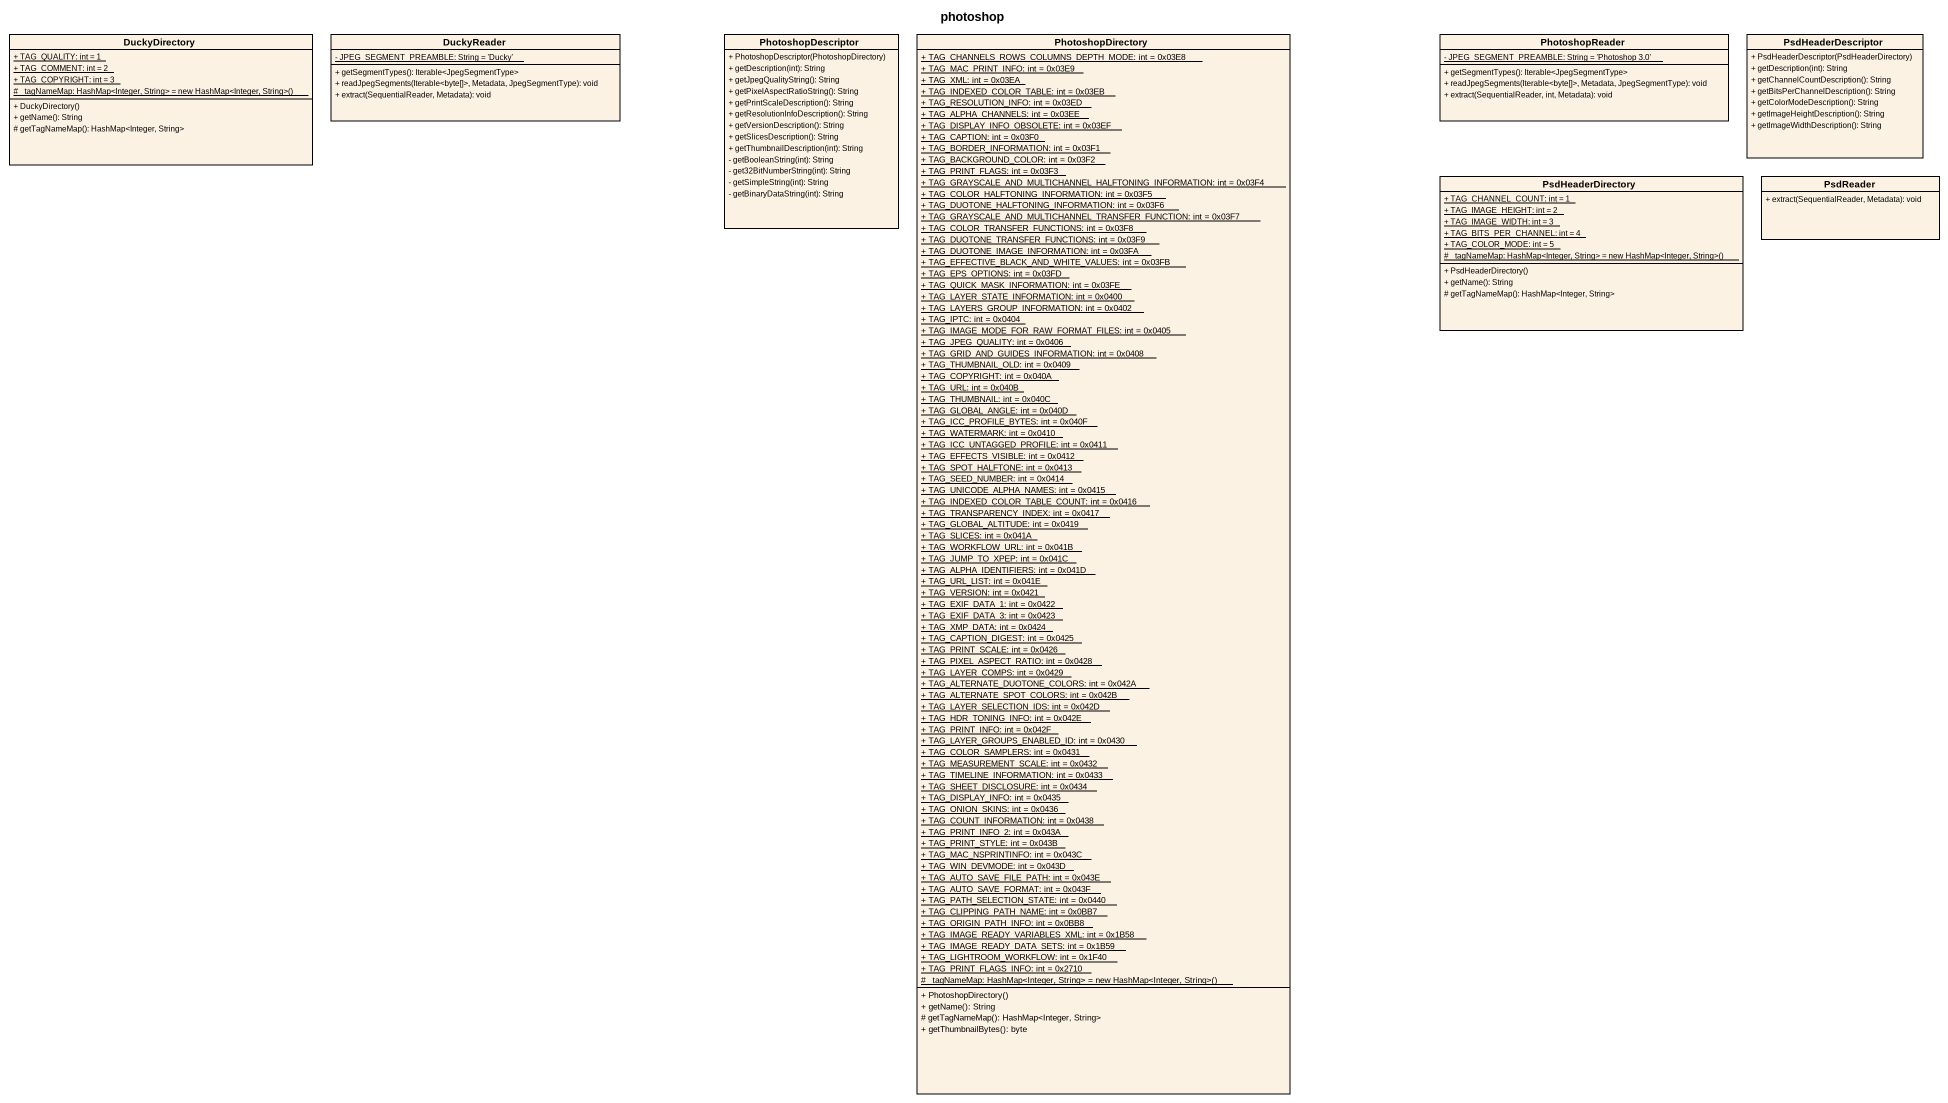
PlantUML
@startuml
title photoshop
hide circle
hide empty members
skinparam classAttributeIconSize 0
class DuckyDirectory {
  {static} + TAG_QUALITY: int = 1
  {static} + TAG_COMMENT: int = 2
  {static} + TAG_COPYRIGHT: int = 3
  {static} {field} # _tagNameMap: HashMap<Integer, String> = new HashMap<Integer, String>()
  + DuckyDirectory()
  + getName(): String
  # getTagNameMap(): HashMap<Integer, String>
}
class DuckyReader {
  {static} - JPEG_SEGMENT_PREAMBLE: String = 'Ducky'
  + getSegmentTypes(): Iterable<JpegSegmentType>
  + readJpegSegments(Iterable<byte[]>, Metadata, JpegSegmentType): void
  + extract(SequentialReader, Metadata): void
}
class PhotoshopDescriptor {
  + PhotoshopDescriptor(PhotoshopDirectory)
  + getDescription(int): String
  + getJpegQualityString(): String
  + getPixelAspectRatioString(): String
  + getPrintScaleDescription(): String
  + getResolutionInfoDescription(): String
  + getVersionDescription(): String
  + getSlicesDescription(): String
  + getThumbnailDescription(int): String
  - getBooleanString(int): String
  - get32BitNumberString(int): String
  - getSimpleString(int): String
  - getBinaryDataString(int): String
}
class PhotoshopDirectory {
  {static} + TAG_CHANNELS_ROWS_COLUMNS_DEPTH_MODE: int = 0x03E8
  {static} + TAG_MAC_PRINT_INFO: int = 0x03E9
  {static} + TAG_XML: int = 0x03EA
  {static} + TAG_INDEXED_COLOR_TABLE: int = 0x03EB
  {static} + TAG_RESOLUTION_INFO: int = 0x03ED
  {static} + TAG_ALPHA_CHANNELS: int = 0x03EE
  {static} + TAG_DISPLAY_INFO_OBSOLETE: int = 0x03EF
  {static} + TAG_CAPTION: int = 0x03F0
  {static} + TAG_BORDER_INFORMATION: int = 0x03F1
  {static} + TAG_BACKGROUND_COLOR: int = 0x03F2
  {static} + TAG_PRINT_FLAGS: int = 0x03F3
  {static} + TAG_GRAYSCALE_AND_MULTICHANNEL_HALFTONING_INFORMATION: int = 0x03F4
  {static} + TAG_COLOR_HALFTONING_INFORMATION: int = 0x03F5
  {static} + TAG_DUOTONE_HALFTONING_INFORMATION: int = 0x03F6
  {static} + TAG_GRAYSCALE_AND_MULTICHANNEL_TRANSFER_FUNCTION: int = 0x03F7
  {static} + TAG_COLOR_TRANSFER_FUNCTIONS: int = 0x03F8
  {static} + TAG_DUOTONE_TRANSFER_FUNCTIONS: int = 0x03F9
  {static} + TAG_DUOTONE_IMAGE_INFORMATION: int = 0x03FA
  {static} + TAG_EFFECTIVE_BLACK_AND_WHITE_VALUES: int = 0x03FB
  {static} + TAG_EPS_OPTIONS: int = 0x03FD
  {static} + TAG_QUICK_MASK_INFORMATION: int = 0x03FE
  {static} + TAG_LAYER_STATE_INFORMATION: int = 0x0400
  {static} + TAG_LAYERS_GROUP_INFORMATION: int = 0x0402
  {static} + TAG_IPTC: int = 0x0404
  {static} + TAG_IMAGE_MODE_FOR_RAW_FORMAT_FILES: int = 0x0405
  {static} + TAG_JPEG_QUALITY: int = 0x0406
  {static} + TAG_GRID_AND_GUIDES_INFORMATION: int = 0x0408
  {static} + TAG_THUMBNAIL_OLD: int = 0x0409
  {static} + TAG_COPYRIGHT: int = 0x040A
  {static} + TAG_URL: int = 0x040B
  {static} + TAG_THUMBNAIL: int = 0x040C
  {static} + TAG_GLOBAL_ANGLE: int = 0x040D
  {static} + TAG_ICC_PROFILE_BYTES: int = 0x040F
  {static} + TAG_WATERMARK: int = 0x0410
  {static} + TAG_ICC_UNTAGGED_PROFILE: int = 0x0411
  {static} + TAG_EFFECTS_VISIBLE: int = 0x0412
  {static} + TAG_SPOT_HALFTONE: int = 0x0413
  {static} + TAG_SEED_NUMBER: int = 0x0414
  {static} + TAG_UNICODE_ALPHA_NAMES: int = 0x0415
  {static} + TAG_INDEXED_COLOR_TABLE_COUNT: int = 0x0416
  {static} + TAG_TRANSPARENCY_INDEX: int = 0x0417
  {static} + TAG_GLOBAL_ALTITUDE: int = 0x0419
  {static} + TAG_SLICES: int = 0x041A
  {static} + TAG_WORKFLOW_URL: int = 0x041B
  {static} + TAG_JUMP_TO_XPEP: int = 0x041C
  {static} + TAG_ALPHA_IDENTIFIERS: int = 0x041D
  {static} + TAG_URL_LIST: int = 0x041E
  {static} + TAG_VERSION: int = 0x0421
  {static} + TAG_EXIF_DATA_1: int = 0x0422
  {static} + TAG_EXIF_DATA_3: int = 0x0423
  {static} + TAG_XMP_DATA: int = 0x0424
  {static} + TAG_CAPTION_DIGEST: int = 0x0425
  {static} + TAG_PRINT_SCALE: int = 0x0426
  {static} + TAG_PIXEL_ASPECT_RATIO: int = 0x0428
  {static} + TAG_LAYER_COMPS: int = 0x0429
  {static} + TAG_ALTERNATE_DUOTONE_COLORS: int = 0x042A
  {static} + TAG_ALTERNATE_SPOT_COLORS: int = 0x042B
  {static} + TAG_LAYER_SELECTION_IDS: int = 0x042D
  {static} + TAG_HDR_TONING_INFO: int = 0x042E
  {static} + TAG_PRINT_INFO: int = 0x042F
  {static} + TAG_LAYER_GROUPS_ENABLED_ID: int = 0x0430
  {static} + TAG_COLOR_SAMPLERS: int = 0x0431
  {static} + TAG_MEASUREMENT_SCALE: int = 0x0432
  {static} + TAG_TIMELINE_INFORMATION: int = 0x0433
  {static} + TAG_SHEET_DISCLOSURE: int = 0x0434
  {static} + TAG_DISPLAY_INFO: int = 0x0435
  {static} + TAG_ONION_SKINS: int = 0x0436
  {static} + TAG_COUNT_INFORMATION: int = 0x0438
  {static} + TAG_PRINT_INFO_2: int = 0x043A
  {static} + TAG_PRINT_STYLE: int = 0x043B
  {static} + TAG_MAC_NSPRINTINFO: int = 0x043C
  {static} + TAG_WIN_DEVMODE: int = 0x043D
  {static} + TAG_AUTO_SAVE_FILE_PATH: int = 0x043E
  {static} + TAG_AUTO_SAVE_FORMAT: int = 0x043F
  {static} + TAG_PATH_SELECTION_STATE: int = 0x0440
  {static} + TAG_CLIPPING_PATH_NAME: int = 0x0BB7
  {static} + TAG_ORIGIN_PATH_INFO: int = 0x0BB8
  {static} + TAG_IMAGE_READY_VARIABLES_XML: int = 0x1B58
  {static} + TAG_IMAGE_READY_DATA_SETS: int = 0x1B59
  {static} + TAG_LIGHTROOM_WORKFLOW: int = 0x1F40
  {static} + TAG_PRINT_FLAGS_INFO: int = 0x2710
  {static} {field} # _tagNameMap: HashMap<Integer, String> = new HashMap<Integer, String>()
  + PhotoshopDirectory()
  + getName(): String
  # getTagNameMap(): HashMap<Integer, String>
  + getThumbnailBytes(): byte
}
class PhotoshopReader {
  {static} - JPEG_SEGMENT_PREAMBLE: String = 'Photoshop 3.0'
  + getSegmentTypes(): Iterable<JpegSegmentType>
  + readJpegSegments(Iterable<byte[]>, Metadata, JpegSegmentType): void
  + extract(SequentialReader, int, Metadata): void
}
class PsdHeaderDescriptor {
  + PsdHeaderDescriptor(PsdHeaderDirectory)
  + getDescription(int): String
  + getChannelCountDescription(): String
  + getBitsPerChannelDescription(): String
  + getColorModeDescription(): String
  + getImageHeightDescription(): String
  + getImageWidthDescription(): String
}
class PsdHeaderDirectory {
  {static} + TAG_CHANNEL_COUNT: int = 1
  {static} + TAG_IMAGE_HEIGHT: int = 2
  {static} + TAG_IMAGE_WIDTH: int = 3
  {static} + TAG_BITS_PER_CHANNEL: int = 4
  {static} + TAG_COLOR_MODE: int = 5
  {static} {field} # _tagNameMap: HashMap<Integer, String> = new HashMap<Integer, String>()
  + PsdHeaderDirectory()
  + getName(): String
  # getTagNameMap(): HashMap<Integer, String>
}
class PsdReader {
  + extract(SequentialReader, Metadata): void
}
@enduml
